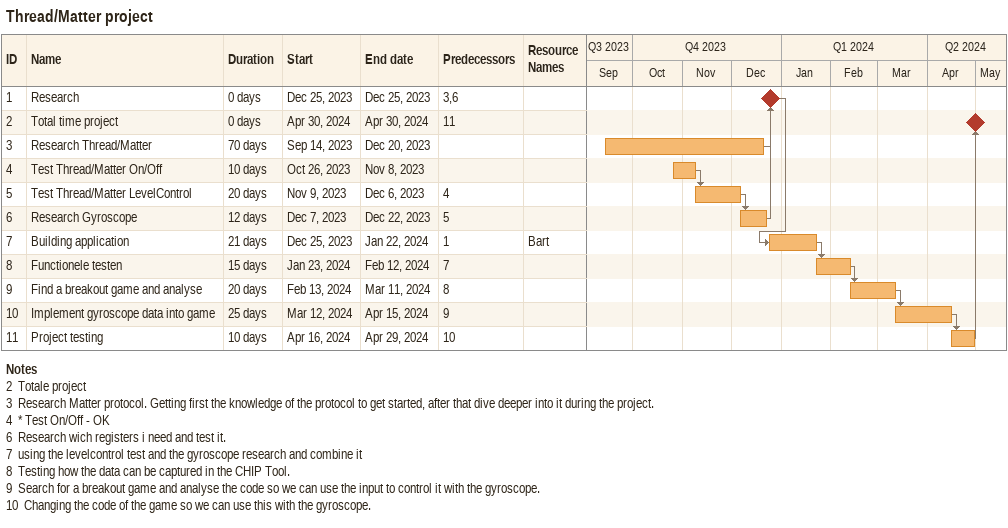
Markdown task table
Thread/Matter project

| ID | Task | Duration | Start | Finish | Predecessors | Resources |
|---|---|---|---|---|---|---|
| 1 | Research | 0d | 2023-12-25 | 2023-12-25 | 3, 6 |  |
| 2 | Total time project | 0d | 2024-04-30 | 2024-04-30 | 11 |  |
| 3 | Research Thread/Matter | 70d | 2023-09-14 | 2023-12-20 |  |  |
| 4 | Test Thread/Matter On/Off | 10d | 2023-10-26 | 2023-11-08 |  |  |
| 5 | Test Thread/Matter LevelControl | 20d | 2023-11-09 | 2023-12-06 | 4 |  |
| 6 | Research Gyroscope | 12d | 2023-12-07 | 2023-12-22 | 5 |  |
| 7 | Building application | 21d | 2023-12-25 | 2024-01-22 | 1 | Bart |
| 8 | Functionele testen | 15d | 2024-01-23 | 2024-02-12 | 7 |  |
| 9 | Find a breakout game and analyse | 20d | 2024-02-13 | 2024-03-11 | 8 |  |
| 10 | Implement gyroscope data into game | 25d | 2024-03-12 | 2024-04-15 | 9 |  |
| 11 | Project testing | 10d | 2024-04-16 | 2024-04-29 | 10 |  |

Notes
- 2: Totale project
- 3: Research Matter protocol. Getting first the knowledge of the protocol to get started, after that dive deeper into it during the project.
- 4: * Test On/Off - OK
- 6: Research wich registers i need and test it.
- 7: using the levelcontrol test and the gyroscope research and combine it
- 8: Testing how the data can be captured in the CHIP Tool.
- 9: Search for a breakout game and analyse the code so we can use the input to control it with the gyroscope.
- 10: Changing the code of the game so we can use this with the gyroscope.
